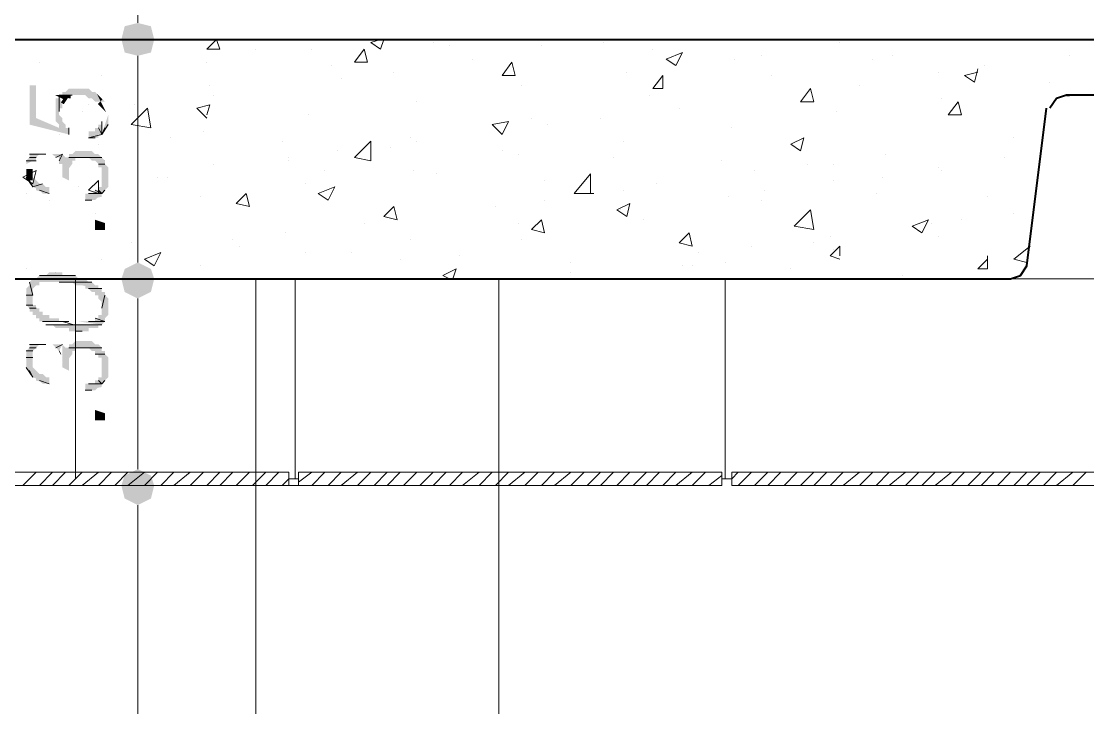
# Model space of a CAD drawing. Header units: millimetres. Extents: x 182 to 575, y -105 to 95.
# Drawn here: x 290.792 to 292.34, y 82.488 to 83.485 of the extents above; entities that cross this region are included whole.
import ezdxf

# ---------------------------------------------------------------- set-up
doc = ezdxf.new("R2010")
doc.units = ezdxf.units.MM
doc.header["$MEASUREMENT"] = 0
doc.layers.add('PDF_Geometry', color=7, linetype='Continuous')
doc.layers.add('PDF_Solid Fills', color=7, linetype='Continuous')

msp = doc.modelspace()

# ---------------------------------------------------------------- hatches: boundary and pattern name
at = {"layer": 'PDF_Solid Fills', "transparency": 33554559}
for points in [[(290.9421085610503, 83.43957881443689), (290.961155412902, 83.43481548110356), (290.9802022382989, 83.43957881443689), (290.9849655716323, 83.45862566628875), (290.9802022382989, 83.47767249168558), (290.961155412902, 83.48243582501891), (290.9421085610503, 83.47767249168558), (290.9373452277168, 83.45862566628875)], [(290.8135375293043, 83.24243538378462), (290.8135375293043, 83.23957725359034), (290.8198850247303, 83.23799092193832), (290.8230609420026, 83.23481717422527), (290.832584354701, 83.23481717422527), (290.832584354701, 83.24434058692367), (290.8278210478228, 83.24434058692367), (290.8230609420026, 83.24910069274378), (290.8182976086692, 83.24910069274378), (290.8135375293043, 83.2538639996221), (290.8087741959708, 83.25862410544218), (290.8087741959708, 83.24910069274378), (290.8063933298422, 83.24910069274378), (290.8040108626375, 83.2538639996221), (290.7992507832726, 83.26338743877551), (290.7992507832726, 83.25862410544218), (290.8040108626375, 83.25148478638567), (290.8040108626375, 83.24910069274378), (290.8087741959708, 83.24434058692367)], [(290.8992515504682, 83.18243349697659), (290.9135350689868, 83.18243349697659), (290.9135350689868, 83.19195690967501), (290.8992515504682, 83.19672024300834)], [(290.9421085610503, 83.09195936999245), (290.961155412902, 83.08243595729402), (290.9802022382989, 83.09195936999245), (290.9849655716323, 83.11100622184432), (290.9802022382989, 83.12529296787605), (290.961155412902, 83.13481638057448), (290.9421085610503, 83.12529296787605), (290.9373452277168, 83.11100622184432)], [(290.7992507832726, 83.09671947581256), (290.7992507832726, 83.0729092906274), (290.8040108626375, 83.0681492112623), (290.8040108626375, 83.063385877929), (290.8087741959708, 83.063385877929), (290.8087741959708, 83.05862577210885), (290.8135375293043, 83.05862577210885), (290.8135375293043, 83.05386246523054), (290.8182976086692, 83.05386246523054), (290.8182976086692, 83.04910235941045), (290.8468678732196, 83.04910235941045), (290.8468678732196, 83.05386246523054), (290.832584354701, 83.05386246523054), (290.832584354701, 83.05862577210885), (290.8230609420026, 83.05862577210885), (290.8230609420026, 83.063385877929), (290.8182976086692, 83.063385877929), (290.8182976086692, 83.0681492112623), (290.8135375293043, 83.0681492112623), (290.8135375293043, 83.0729092906274), (290.8087741959708, 83.0729092906274), (290.8087741959708, 83.09671947581256), (290.8135375293043, 83.10148280914592), (290.8182976086692, 83.10148280914592), (290.8182976086692, 83.10624288851096), (290.8659179525847, 83.10624288851096), (290.8706780584047, 83.10148280914592), (290.8802014711032, 83.10148280914592), (290.8849648044364, 83.10052988314939), (290.8849648044364, 83.09671947581256), (290.8897281377698, 83.09671947581256), (290.8944882171349, 83.09195936999245), (290.8992515504682, 83.09195936999245), (290.8992515504682, 83.08719603665912), (290.9040116562884, 83.08719603665912), (290.9040116562884, 83.08243595729402), (290.9087749631666, 83.07767262396072), (290.9087749631666, 83.05862577210885), (290.9040116562884, 83.05862577210885), (290.9040116562884, 83.05386246523054), (290.8992515504682, 83.05386246523054), (290.8992515504682, 83.04910235941045), (290.875441391738, 83.04910235941045), (290.9087749631666, 83.0443390260771), (290.9135350689868, 83.04910235941045), (290.9135350689868, 83.05386246523054), (290.9182984023201, 83.05862577210885), (290.9182984023201, 83.08243595729402), (290.9135350689868, 83.08719603665912), (290.9135350689868, 83.09195936999245), (290.9087749631666, 83.09195936999245), (290.9087749631666, 83.09671947581256), (290.9040116562884, 83.09671947581256), (290.9040116562884, 83.10148280914592), (290.8992515504682, 83.10148280914592), (290.8944882171349, 83.10624288851096), (290.8897281377698, 83.10624288851096), (290.8849648044364, 83.11100622184432), (290.875441391738, 83.11100622184432), (290.8706780584047, 83.11576955517765), (290.851631206553, 83.11576955517765), (290.851631206553, 83.12052963454272), (290.832584354701, 83.12052963454272), (290.8278210478228, 83.11576955517765), (290.8182976086692, 83.11576955517765), (290.8135375293043, 83.11100622184432), (290.8087741959708, 83.11100622184432), (290.8040108626375, 83.10624288851096), (290.8040108626375, 83.10148280914592)], [(290.8611546192514, 83.03957894671203), (290.8611546192514, 83.0348156133787), (290.8897281377698, 83.0348156133787), (290.8897281377698, 83.03957894671203), (290.9040116562884, 83.03957894671203), (290.9040116562884, 83.0443390260771), (290.8373444605212, 83.0443390260771), (290.8421077938544, 83.03957894671203)], [(290.8992515504682, 82.90624458163265), (290.9135350689868, 82.90624458163265), (290.9135350689868, 82.91576799433108), (290.8992515504682, 82.9205313276644)], [(290.9421085610503, 82.79195704195013), (290.961155412902, 82.7824336292517), (290.9802022382989, 82.79195704195013), (290.9849655716323, 82.81100712131521), (290.9802022382989, 82.82529063983375), (290.961155412902, 82.83481405253215), (290.9421085610503, 82.82529063983375), (290.9373452277168, 82.81100712131521)]]:
    msp.add_hatch(color=256, dxfattribs=at).paths.add_polyline_path(points)
h = msp.add_hatch(color=256, dxfattribs=at)
h.paths.add_polyline_path([(290.8040108626375, 83.3348147139078), (290.8611546192514, 83.32053119538926), (290.8611546192514, 83.33005460808769), (290.8563945398862, 83.33005460808769), (290.8563945398862, 83.3348147139078), (290.851631206553, 83.33957804724113), (290.851631206553, 83.3443381266062), (290.8468678732196, 83.34910145993956), (290.8468678732196, 83.35862487263796), (290.851631206553, 83.35862487263796), (290.851631206553, 83.36338820597129), (290.8468678732196, 83.3776717244898), (290.8468678732196, 83.37291161866972), (290.8421077938544, 83.37291161866972), (290.8421077938544, 83.33957804724113), (290.8468678732196, 83.3348147139078), (290.8468678732196, 83.33005460808769), (290.8135375293043, 83.3443381266062), (290.8135375293043, 83.39195847052156), (290.8040108626375, 83.39195847052156)])
h.paths.add_polyline_path([(290.8944882171349, 83.37291161866972), (290.8992515504682, 83.3681483117914), (290.9135350689868, 83.3681483117914), (290.9087749631666, 83.37291161866972), (290.9040116562884, 83.3776717244898), (290.8992515504682, 83.38243505782313), (290.8944882171349, 83.38243505782313), (290.8897281377698, 83.38719513718823), (290.8611546192514, 83.38719513718823), (290.8563945398862, 83.38243505782313), (290.851631206553, 83.38243505782313), (290.851631206553, 83.3776717244898), (290.8849648044364, 83.3776717244898), (290.8897281377698, 83.37291161866972)])
h = msp.add_hatch(color=256, dxfattribs=at)
h.paths.add_polyline_path([(290.8421077938544, 83.36338820597129), (290.8421077938544, 83.3443381266062), (290.8421077938544, 83.36338820597129)], flags=0)
h.paths.add_polyline_path([(290.8421077938544, 83.3443381266062), (290.8421077938544, 83.36338820597129), (290.8421077938544, 83.3443381266062)], flags=0)
h.paths.add_polyline_path([(290.8421077938544, 83.33957804724113), (290.8421077938544, 83.37291161866972), (290.8421077938544, 83.33957804724113)], flags=0)
h = msp.add_hatch(color=256, dxfattribs=at)
h.paths.add_polyline_path([(290.9087749631666, 83.32053119538926), (290.9135350689868, 83.32529127475436), (290.9135350689868, 83.32767053429157), (290.9182984023201, 83.3348147139078), (290.9182984023201, 83.34910145993956)])
h.paths.add_polyline_path([(290.8897281377698, 83.31576786205594), (290.9040116562884, 83.31576786205594), (290.9040116562884, 83.31933996178697), (290.9087749631666, 83.32053119538926), (290.9087749631666, 83.3348147139078), (290.9040116562884, 83.3348147139078), (290.9040116562884, 83.33005460808769), (290.8992515504682, 83.33005460808769), (290.8992515504682, 83.32529127475436), (290.8897281377698, 83.32529127475436)])
h = msp.add_hatch(color=256, dxfattribs=at)
h.paths.add_polyline_path([(290.851631206553, 83.25862410544218), (290.8611546192514, 83.2538639996221), (290.8611546192514, 83.27132271206176), (290.8659179525847, 83.27767418480727), (290.8659179525847, 83.28243426417234), (290.8706780584047, 83.28243426417234), (290.8706780584047, 83.2871975975057), (290.8897281377698, 83.2871975975057), (290.8944882171349, 83.28243426417234), (290.8992515504682, 83.28243426417234), (290.9040116562884, 83.27767418480727), (290.9040116562884, 83.27291085147394), (290.9087749631666, 83.27291085147394), (290.9087749631666, 83.24434058692367), (290.9040116562884, 83.24434058692367), (290.9040116562884, 83.23957725359034), (290.8992515504682, 83.23957725359034), (290.8944882171349, 83.23481717422527), (290.8849648044364, 83.23481717422527), (290.8849648044364, 83.22529050755858), (290.8992515504682, 83.22529050755858), (290.9028214315208, 83.22886280911172), (290.9087749631666, 83.23005384089194), (290.9087749631666, 83.23481717422527), (290.9182984023201, 83.24434058692367), (290.9182984023201, 83.27291085147394), (290.9135350689868, 83.27767418480727), (290.9135350689868, 83.28243426417234), (290.9087749631666, 83.2871975975057), (290.9040116562884, 83.29195770332578), (290.8992515504682, 83.29195770332578), (290.8944882171349, 83.2967210102041), (290.8706780584047, 83.2967210102041), (290.8659179525847, 83.29195770332578), (290.8611546192514, 83.29195770332578), (290.8611546192514, 83.2871975975057), (290.8563945398862, 83.2871975975057), (290.851631206553, 83.29195770332578), (290.8373444605212, 83.29195770332578), (290.8421077938544, 83.2871975975057), (290.8468678732196, 83.2871975975057), (290.8468678732196, 83.27767418480727), (290.851631206553, 83.27767418480727)])
h.paths.add_polyline_path([(290.8182976086692, 83.29195770332578), (290.8040108626375, 83.29195770332578), (290.8040108626375, 83.2871975975057), (290.7992507832726, 83.28243426417234), (290.7992507832726, 83.27767418480727), (290.8087741959708, 83.28243426417234), (290.8135375293043, 83.28243426417234), (290.8135375293043, 83.2871975975057)])
h = msp.add_hatch(color=256, dxfattribs=at)
h.paths.add_polyline_path([(290.832584354701, 82.9586250049131), (290.832584354701, 82.9681484176115), (290.8278210478228, 82.9681484176115), (290.8230609420026, 82.97291175094483), (290.8182976086692, 82.97291175094483), (290.8135375293043, 82.97767185676494), (290.8087741959708, 82.9824351900983), (290.8087741959708, 83.00624534882843), (290.8135375293043, 83.01100545464854), (290.8182976086692, 83.01576876152686), (290.8040108626375, 83.01576876152686), (290.8040108626375, 83.01100545464854), (290.7992507832726, 83.00624534882843), (290.7992507832726, 82.9824351900983), (290.8040108626375, 82.97529424461356), (290.8040108626375, 82.97291175094483), (290.8087741959708, 82.9681484176115), (290.8135375293043, 82.96624321447246), (290.8135375293043, 82.9633883382464), (290.8198850247303, 82.9618009221854), (290.8230609420026, 82.9586250049131)])
h.paths.add_polyline_path([(290.851631206553, 82.9824351900983), (290.8611546192514, 82.97767185676494), (290.8611546192514, 82.99513162765274), (290.8659179525847, 83.0014820154951), (290.8659179525847, 83.00624534882843), (290.8706780584047, 83.00624534882843), (290.8706780584047, 83.01100545464854), (290.8849648044364, 83.01100545464854), (290.8909183608799, 83.00981522492359), (290.8944882171349, 83.00624534882843), (290.8992515504682, 83.00624534882843), (290.8992515504682, 83.0014820154951), (290.9040116562884, 83.0014820154951), (290.9040116562884, 82.99672193613003), (290.9087749631666, 82.99672193613003), (290.9087749631666, 82.9681484176115), (290.9040116562884, 82.9681484176115), (290.9040116562884, 82.9633883382464), (290.8992515504682, 82.9633883382464), (290.8992515504682, 82.9586250049131), (290.8849648044364, 82.9586250049131), (290.8849648044364, 82.94910159221467), (290.8992515504682, 82.94910159221467), (290.9028214315208, 82.95267145342717), (290.9087749631666, 82.95386167157977), (290.9087749631666, 82.9586250049131), (290.9182984023201, 82.9681484176115), (290.9182984023201, 82.99672193613003), (290.9135350689868, 83.0014820154951), (290.9135350689868, 83.00624534882843), (290.9087749631666, 83.00624534882843), (290.9087749631666, 83.01100545464854), (290.9040116562884, 83.01576876152686), (290.8992515504682, 83.01576876152686), (290.8944882171349, 83.02052886734694), (290.8706780584047, 83.02052886734694), (290.8659179525847, 83.01576876152686), (290.8611546192514, 83.01576876152686), (290.8611546192514, 83.01100545464854), (290.8563945398862, 83.01100545464854), (290.851631206553, 83.01576876152686)])
h.paths.add_polyline_path([(290.8421077938544, 83.01100545464854), (290.8468678732196, 83.00624534882843), (290.851631206553, 83.01576876152686), (290.8373444605212, 83.01576876152686)])

# ---------------------------------------------------------------- linework, layer by layer
at = {"layer": 'PDF_Geometry', "lineweight": 13}
for points in [[(290.961155412902, 83.48243582501891), (290.961155412902, 83.51100608956918), (290.961155412902, 86.01100608956918), (290.961155412902, 86.03481302078612)], [(290.961155412902, 83.13481638057448), (290.961155412902, 83.15862656575965), (290.961155412902, 83.4110053223734), (290.961155412902, 83.43481548110356)], [(291.1325834552302, 83.44433889380198), (291.1325834552302, 83.44433889380198)], [(290.7992507832726, 83.28243426417234), (290.8135375293043, 83.28243426417234), (290.7992507832726, 83.28243426417234)], [(290.8040108626375, 83.29195770332578), (290.8230609420026, 83.29195770332578), (290.8040108626375, 83.29195770332578)], [(290.8230609420026, 83.29195770332578), (290.8040108626375, 83.29195770332578), (290.8230609420026, 83.29195770332578)], [(290.8135375293043, 83.2871975975057), (290.8040108626375, 83.2871975975057), (290.8135375293043, 83.2871975975057)], [(290.8278210478228, 83.29195770332578), (290.8087741959708, 83.29195770332578), (290.8278210478228, 83.29195770332578)], [(290.8421077938544, 83.2871975975057), (290.851631206553, 83.29195770332578), (290.8421077938544, 83.2871975975057)], [(290.8468678732196, 83.28243426417234), (290.851631206553, 83.29195770332578), (290.8468678732196, 83.28243426417234)], [(290.8802014711032, 83.2871975975057), (290.8611546192514, 83.2871975975057), (290.8802014711032, 83.2871975975057)], [(290.9135350689868, 83.27767418480727), (290.9040116562884, 83.27767418480727), (290.9135350689868, 83.27767418480727)], [(290.9040116562884, 83.27767418480727), (290.9135350689868, 83.27767418480727), (290.9040116562884, 83.27767418480727)], [(290.9087749631666, 83.23481717422527), (290.8897281377698, 83.23481717422527), (290.9087749631666, 83.23481717422527)], [(290.8897281377698, 83.23481717422527), (290.9087749631666, 83.23481717422527), (290.8897281377698, 83.23481717422527)], [(290.9135350689868, 83.18243349697659), (290.8992515504682, 83.18243349697659), (290.9135350689868, 83.18243349697659)], [(280.704013322955, 83.11100622184432), (293.1516328996746, 83.11100622184432)], [(290.8182976086692, 83.11576955517765), (290.8706780584047, 83.11576955517765), (290.8182976086692, 83.11576955517765)], [(290.8706780584047, 83.11576955517765), (290.8182976086692, 83.11576955517765), (290.8706780584047, 83.11576955517765)], [(290.8230609420026, 83.11576955517765), (290.8611546192514, 83.11576955517765), (290.8230609420026, 83.11576955517765)], [(290.8611546192514, 83.11576955517765), (290.8230609420026, 83.11576955517765), (290.8611546192514, 83.11576955517765)], [(290.8421077938544, 83.12052963454272), (290.8421077938544, 83.12052963454272), (290.8421077938544, 83.12052963454272)], [(290.8706780584047, 83.11100622184432), (290.8706780584047, 82.82053053401361), (290.8706780584047, 83.01100545464854)], [(291.1325834552302, 83.11100622184432), (291.1325834552302, 80.25862669803479)], [(291.1897272118439, 82.82053053401361), (291.1897272118439, 83.11100622184432)], [(291.8135355716322, 82.82053053401361), (291.8135355716322, 83.11100622184432)], [(290.8540128732195, 83.10624288851096), (290.8706796721614, 83.10624288851096), (290.8468678732196, 83.10624288851096)], [(290.8944882171349, 83.10624288851096), (290.8611546192514, 83.10624288851096), (290.8944882171349, 83.10624288851096)], [(290.8897281377698, 83.09671947581256), (290.9087749631666, 83.09671947581256), (290.8897281377698, 83.09671947581256)], [(290.7992507832726, 83.08719603665912), (290.8087741959708, 83.08719603665912), (290.7992507832726, 83.08719603665912)], [(290.961155412902, 82.83481405253215), (290.961155412902, 82.85862423771732), (290.961155412902, 83.05862577210885), (290.961155412902, 83.08243595729402)], [(290.7992507832726, 83.0729092906274), (290.8087741959708, 83.0729092906274), (290.7992507832726, 83.0729092906274)], [(290.8040108626375, 83.0681492112623), (290.8135375293043, 83.0681492112623), (290.8040108626375, 83.0681492112623)], [(290.8611546192514, 83.04910235941045), (290.8230609420026, 83.04910235941045), (290.8611546192514, 83.04910235941045)], [(290.8230609420026, 83.04910235941045), (290.851631206553, 83.04910235941045), (290.8230609420026, 83.04910235941045)], [(290.851631206553, 83.04910235941045), (290.8230609420026, 83.04910235941045), (290.851631206553, 83.04910235941045)], [(290.8516312197804, 83.04910235941045), (290.8682980054947, 83.0443390260771), (290.8682980054947, 83.0443390260771)], [(290.9087749631666, 83.0443390260771), (290.8278210478228, 83.0443390260771), (290.9087749631666, 83.0443390260771)], [(290.8373444605212, 83.0443390260771), (290.9040116562884, 83.0443390260771), (290.8373444605212, 83.0443390260771)], [(290.8706780584047, 83.0348156133787), (290.8802014711032, 83.0348156133787), (290.8706780584047, 83.0348156133787)], [(290.8040108626375, 83.01576876152686), (290.8230609420026, 83.01576876152686), (290.8040108626375, 83.01576876152686)], [(290.8230609420026, 83.01576876152686), (290.8040108626375, 83.01576876152686), (290.8230609420026, 83.01576876152686)], [(290.8278210478228, 83.01576876152686), (290.8087741959708, 83.01576876152686), (290.8278210478228, 83.01576876152686)], [(290.8421077938544, 83.01100545464854), (290.851631206553, 83.01576876152686), (290.8421077938544, 83.01100545464854)], [(290.7992507832726, 83.00624534882843), (290.8087741959708, 83.00624534882843), (290.7992507832726, 83.00624534882843)], [(290.8087741959708, 83.00624534882843), (290.7992507832726, 83.00624534882843), (290.8087741959708, 83.00624534882843)], [(290.8135375293043, 83.01100545464854), (290.8040108626375, 83.01100545464854), (290.8135375293043, 83.01100545464854)], [(290.8468678732196, 83.00624534882843), (290.8468678732196, 83.00624534882843), (290.8492495398862, 83.0014820154951)], [(290.7992507832726, 82.99672193613003), (290.8087741959708, 82.99672193613003), (290.7992507832726, 82.99672193613003)], [(290.8087741959708, 82.99672193613003), (290.7992507832726, 82.99672193613003), (290.8087741959708, 82.99672193613003)], [(290.9087749631666, 82.9586250049131), (290.8897281377698, 82.9586250049131), (290.9087749631666, 82.9586250049131)], [(290.8897281377698, 82.9586250049131), (290.9087749631666, 82.9586250049131), (290.8897281377698, 82.9586250049131)], [(291.1325834552302, 81.94434019009827), (291.1325834552302, 82.94433825888137)], [(290.9135350689868, 82.90624458163265), (290.8992515504682, 82.90624458163265), (290.9135350689868, 82.90624458163265)], [(290.7944874499391, 82.81100712131521), (290.8135375293043, 82.83005397316705)], [(290.8182976086692, 82.81100712131521), (290.8373444605212, 82.83005397316705)], [(290.8373444605212, 82.81100712131521), (290.8563945398862, 82.83005397316705)], [(290.8611546192514, 82.81100712131521), (290.8802014711032, 82.83005397316705)], [(290.8802014711032, 82.81100712131521), (290.9040116562884, 82.83005397316705)], [(290.9040116562884, 82.81100712131521), (290.9230584816851, 82.83005397316705)], [(290.9278218150185, 82.81100712131521), (290.9468686668704, 82.83005397316705)], [(290.9468686668704, 82.81100712131521), (290.9706788256005, 82.83005397316705)], [(290.9706788256005, 82.81100712131521), (290.9897256774524, 82.83005397316705)], [(290.9944890107857, 82.81100712131521), (291.0135358361825, 82.83005397316705)], [(291.0135358361825, 82.81100712131521), (291.0373460213677, 82.83005397316705)], [(291.0373460213677, 82.81100712131521), (291.0563928467645, 82.83005397316705)], [(291.0611561800979, 82.81100712131521), (291.0802030319496, 82.83005397316705)], [(291.0802030319496, 82.81100712131521), (291.0992498573465, 82.83005397316705)], [(291.1040131906799, 82.81100712131521), (291.1230600425317, 82.83005397316705)], [(291.1278233758651, 82.81100712131521), (291.1468702012619, 82.83005397316705)], [(291.1468702012619, 82.81100712131521), (291.1659170531137, 82.83005397316705)], [(291.1802037991455, 82.81100712131521), (291.1802037991455, 82.83005397316705)], [(291.194487317664, 82.81100712131521), (291.194487317664, 82.83005397316705)], [(291.194487317664, 82.8157672271353), (291.2135373970291, 82.83005397316705)], [(291.2135373970291, 82.81100712131521), (291.2325842488809, 82.83005397316705)], [(291.2373443282461, 82.81100712131521), (291.2563944076111, 82.83005397316705)], [(291.2563944076111, 82.81100712131521), (291.280201338828, 82.83005397316705)], [(291.280201338828, 82.81100712131521), (291.2992514181931, 82.83005397316705)], [(291.3040115240133, 82.81100712131521), (291.32305834941, 82.83005397316705)], [(291.32305834941, 82.81100712131521), (291.3421084287752, 82.83005397316705)], [(291.3468685345952, 82.81100712131521), (291.3659186139603, 82.83005397316705)], [(291.3706786933254, 82.81100712131521), (291.3897255451773, 82.83005397316705)], [(291.3897255451773, 82.81100712131521), (291.4087756245424, 82.83005397316705)], [(291.4135357039073, 82.81100712131521), (291.4325825557593, 82.83005397316705)], [(291.4325825557593, 82.81100712131521), (291.4563927144894, 82.83005397316705)], [(291.4563927144894, 82.81100712131521), (291.4754395663413, 82.83005397316705)], [(291.4802028996745, 82.81100712131521), (291.4992497515265, 82.83005397316705)], [(291.4992497515265, 82.81100712131521), (291.5230599102566, 82.83005397316705)], [(291.5230599102566, 82.81100712131521), (291.5421067621085, 82.83005397316705)], [(291.5468700689868, 82.81100712131521), (291.5659169208386, 82.83005397316705)], [(291.5659169208386, 82.81100712131521), (291.5897271060238, 82.83005397316705)], [(291.5897271060238, 82.81100712131521), (291.6087739314206, 82.83005397316705)], [(291.613537264754, 82.81100712131521), (291.6325841166058, 82.83005397316705)], [(291.6325841166058, 82.81100712131521), (291.6516309420026, 82.83005397316705)], [(291.656394275336, 82.81100712131521), (291.6754411271878, 82.83005397316705)], [(291.6802012065529, 82.81100712131521), (291.699251285918, 82.83005397316705)], [(291.699251285918, 82.81100712131521), (291.7182981377698, 82.83005397316705)], [(291.7230614711032, 82.81100712131521), (291.7421082965, 82.83005397316705)], [(291.7421082965, 82.81100712131521), (291.7659184816852, 82.83005397316705)], [(291.7659184816852, 82.81100712131521), (291.784965307082, 82.83005397316705)], [(291.8087754922672, 82.81100712131521), (291.8087754922672, 82.83005397316705)], [(291.8325824234842, 82.83005397316705), (291.8230590107856, 82.82053053401361), (291.8087754922672, 82.82053053401361)], [(291.8230590107856, 82.81100712131521), (291.8230590107856, 82.83005397316705)], [(291.8325824234842, 82.81100712131521), (291.8516325028492, 82.83005397316705)], [(291.8563926086694, 82.81100712131521), (291.875439434066, 82.83005397316705)], [(291.875439434066, 82.81100712131521), (291.8944895134313, 82.83005397316705)], [(291.8992496192513, 82.81100712131521), (291.9182964446481, 82.83005397316705)], [(291.9230597779815, 82.81100712131521), (291.9421066298332, 82.83005397316705)], [(291.9421066298332, 82.81100712131521), (291.9611567091985, 82.83005397316705)], [(291.9659167885635, 82.81100712131521), (291.9849636404153, 82.83005397316705)], [(291.9849636404153, 82.81100712131521), (292.0087737991455, 82.83005397316705)], [(292.0087737991455, 82.81100712131521), (292.0278206509973, 82.83005397316705)], [(292.0325839843306, 82.81100712131521), (292.0516308097275, 82.83005397316705)], [(292.0516308097275, 82.81100712131521), (292.0754409949127, 82.83005397316705)], [(292.0754409949127, 82.81100712131521), (292.0944878467645, 82.83005397316705)], [(292.0992511536427, 82.81100712131521), (292.1182980054947, 82.83005397316705)], [(292.1182980054947, 82.81100712131521), (292.1421081642249, 82.83005397316705)], [(292.1421081642249, 82.81100712131521), (292.1611550160767, 82.83005397316705)], [(292.16591834941, 82.81100712131521), (292.1849652012619, 82.83005397316705)], [(292.1849652012619, 82.81100712131521), (292.2040120266588, 82.83005397316705)], [(292.208775359992, 82.81100712131521), (292.2278222118439, 82.83005397316705)], [(292.2325822912089, 82.81100712131521), (292.251632370574, 82.83005397316705)], [(292.251632370574, 82.81100712131521), (292.2706792224259, 82.83005397316705)], [(292.2754393017909, 82.81100712131521), (292.2944893811562, 82.83005397316705)], [(292.2944893811562, 82.81100712131521), (292.3182995663412, 82.83005397316705)], [(292.3182995663412, 82.81100712131521), (292.337346391738, 82.83005397316705)], [(291.1706803864471, 82.81100712131521), (291.1802037991455, 82.82053053401361), (291.194487317664, 82.82053053401361)], [(291.7897254129022, 82.81100712131521), (291.8087754922672, 82.82529063983375)], [(290.961155412902, 80.23481651284959), (290.961155412902, 80.25862669803479), (290.961155412902, 82.75862669803479), (290.961155412902, 82.7824336292517)]]:
    msp.add_lwpolyline(points, dxfattribs=at)
at = {"layer": 'PDF_Geometry', "lineweight": 40}
for points in [[(280.7754405980874, 83.13005307369616), (280.7659171853888, 83.11576955517765), (280.7516304393571, 83.11100622184432), (280.6802031642249, 83.11100622184432), (280.3040134552301, 83.11100622184432), (280.3040134552301, 83.45862566628875), (280.6802031642249, 83.45862566628875), (293.4040116562884, 83.45862566628875), (293.4040116562884, 83.11100622184432), (292.9516313388281, 83.11100622184432), (292.9373445927963, 83.11576955517765), (292.9278211800979, 83.13005307369616), (292.8944875822142, 83.35862487263796), (292.8849641430609, 83.37291161866972), (292.8706773970291, 83.3776717244898), (292.3087728996746, 83.3776717244898), (292.2944893811562, 83.37291161866972), (292.2849659684576, 83.35862487263796)], [(292.3087728996746, 83.3776717244898), (292.3135362330079, 83.3776717244898)], [(281.4563927144894, 83.13005307369616), (281.4659161536428, 83.11576955517765), (281.4802028996745, 83.11100622184432), (292.2278222118439, 83.11100622184432), (292.2421089578756, 83.11576955517765), (292.251632370574, 83.13005307369616), (292.2802026351244, 83.35862487263796)]]:
    msp.add_lwpolyline(points, dxfattribs=at)
at = {"layer": 'PDF_Geometry', "lineweight": 13}
for points in [[(290.8706780584047, 83.45862566628875), (291.3421084287752, 83.45862566628875)], [(290.8468678732196, 83.35386479327289), (290.8468678732196, 83.3776717244898), (290.8468678732196, 83.35386479327289)], [(290.8659179525847, 83.3776717244898), (290.8468678732196, 83.3776717244898), (290.8659179525847, 83.3776717244898)], [(290.9087749631666, 83.33957804724113), (290.9087749631666, 83.32053119538926), (290.9087749631666, 83.33957804724113)], [(290.8611546192514, 83.33005460808769), (290.8611546192514, 83.32053119538926), (290.8611546192514, 83.33005460808769)], [(290.9040116562884, 83.33005460808769), (290.9087749631666, 83.32053119538926), (290.9040116562884, 83.33005460808769)], [(290.9182984023201, 83.3348147139078), (290.9087749631666, 83.32053119538926), (290.9182984023201, 83.3348147139078)], [(290.9135350689868, 83.33005460808769), (290.9087749631666, 83.32053119538926), (290.9135350689868, 83.33005460808769)], [(290.9087749631666, 83.32053119538926), (290.8897281377698, 83.31576786205594), (290.9087749631666, 83.32053119538926)], [(290.8992515504682, 83.31576786205594), (290.8897281377698, 83.31576786205594), (290.8992515504682, 83.31576786205594)], [(290.9087749631666, 83.2871975975057), (290.8611546192514, 83.2871975975057), (290.9087749631666, 83.2871975975057)], [(290.9087749631666, 83.2871975975057), (290.8849648044364, 83.2871975975057), (290.9087749631666, 83.2871975975057)], [(290.7992507832726, 83.25862410544218), (290.8087741959708, 83.24434058692367), (290.7992507832726, 83.25862410544218)], [(290.8040108626375, 83.2538639996221), (290.8087741959708, 83.24434058692367), (290.8040108626375, 83.2538639996221)], [(290.8230609420026, 83.24910069274378), (290.8087741959708, 83.24434058692367), (290.8230609420026, 83.24910069274378)], [(290.8182976086692, 83.23957725359034), (290.832584354701, 83.23481717422527), (290.8182976086692, 83.23957725359034)], [(290.8992515504682, 83.23957725359034), (290.9087749631666, 83.23481717422527), (290.8992515504682, 83.23957725359034)], [(290.9040116562884, 83.23957725359034), (290.9087749631666, 83.23481717422527), (290.9040116562884, 83.23957725359034)], [(290.9135350689868, 83.23957725359034), (290.9087749631666, 83.23481717422527), (290.9135350689868, 83.23957725359034)], [(290.8944882171349, 83.22529050755858), (290.8849648044364, 83.22529050755858), (290.8944882171349, 83.22529050755858)], [(290.8706780584047, 83.11100622184432), (291.3944888785106, 83.11100622184432)], [(290.8040108626375, 83.10624288851096), (290.8087741959708, 83.08719603665912), (290.8040108626375, 83.10624288851096)], [(290.9135350689868, 83.08719603665912), (290.9087749631666, 83.0681492112623), (290.9135350689868, 83.08719603665912)], [(290.8897281377698, 83.04910235941045), (290.9135350689868, 83.04910235941045), (290.8897281377698, 83.04910235941045)], [(290.8992515504682, 83.05386246523054), (290.9135350689868, 83.04910235941045), (290.8992515504682, 83.05386246523054)], [(290.9135350689868, 83.04910235941045), (290.8992515504682, 83.04910235941045), (290.9135350689868, 83.04910235941045)], [(290.9087749631666, 83.01100545464854), (290.8611546192514, 83.01100545464854), (290.9087749631666, 83.01100545464854)], [(290.9135350689868, 83.0014820154951), (290.8992515504682, 83.0014820154951), (290.9135350689868, 83.0014820154951)], [(290.7992507832726, 82.9824351900983), (290.8087741959708, 82.9681484176115), (290.7992507832726, 82.9824351900983)], [(290.8040108626375, 82.97767185676494), (290.8087741959708, 82.9681484176115), (290.8040108626375, 82.97767185676494)], [(290.8182976086692, 82.9633883382464), (290.832584354701, 82.9586250049131), (290.8182976086692, 82.9633883382464)], [(290.9040116562884, 82.9633883382464), (290.9087749631666, 82.9586250049131), (290.9040116562884, 82.9633883382464)], [(290.9135350689868, 82.9633883382464), (290.9087749631666, 82.9586250049131), (290.9135350689868, 82.9633883382464)], [(290.8944882171349, 82.94910159221467), (290.8849648044364, 82.94910159221467), (290.8944882171349, 82.94910159221467)], [(290.5706789578757, 82.83005397316705), (291.1802037991455, 82.83005397316705), (291.1802037991455, 82.81100712131521), (290.5706789578757, 82.81100712131521)], [(291.8087754922672, 82.83005397316705), (291.194487317664, 82.83005397316705), (291.194487317664, 82.81100712131521), (291.8087754922672, 82.81100712131521)], [(291.8230590107856, 82.83005397316705), (292.4325838520555, 82.83005397316705), (292.4325838520555, 82.81100712131521), (291.8230590107856, 82.81100712131521)], [(290.8706780584047, 82.81100712131521), (291.484966233008, 82.81100712131521)]]:
    msp.add_lwpolyline(points, close=True, dxfattribs=at)
at = {"layer": 'PDF_Geometry', "lineweight": 0}
for points in [[(290.9944890107857, 83.45862566628875), (290.9944890107857, 83.45862566628875)], [(291.3182982700449, 83.45862566628875), (291.3135349367117, 83.44433889380198), (291.2992514181931, 83.45386233295542), (291.3135349367117, 83.45862566628875)], [(291.3897255451773, 83.45386233295542), (291.3897255451773, 83.45386233295542)], [(291.4135357039073, 83.44910222713528), (291.4135357039073, 83.44910222713528)], [(291.5468700689868, 83.44910222713528), (291.5468700689868, 83.44910222713528)], [(291.6373441959709, 83.45386233295542), (291.6373441959709, 83.45386233295542)], [(291.9802035345951, 83.45386233295542), (291.9802035345951, 83.45386233295542)], [(291.2135373970291, 83.44433889380198), (291.2135373970291, 83.44433889380198)], [(291.7087747250714, 83.44433889380198), (291.7087747250714, 83.44433889380198)], [(291.8659160213678, 83.43481548110356), (291.8659160213678, 83.43481548110356)], [(292.0563941430609, 83.43481548110356), (292.0563941430609, 83.43481548110356)], [(292.3135362330079, 83.43481548110356), (292.3135362330079, 83.43481548110356)], [(290.8182976086692, 83.42529206840516), (290.8182976086692, 83.42529206840516)], [(291.0611561800979, 83.42529206840516), (291.0611561800979, 83.42529206840516)], [(291.2421076615793, 83.42052873507183), (291.2421076615793, 83.42052873507183)], [(291.446869301791, 83.43005214777025), (291.446869301791, 83.43005214777025)], [(291.827822344119, 83.43005214777025), (291.827822344119, 83.43005214777025)], [(292.0278206509973, 83.43005214777025), (292.0278206509973, 83.43005214777025)], [(292.189725280627, 83.42052873507183), (292.189725280627, 83.42052873507183)], [(290.9087749631666, 83.40624521655332), (290.9087749631666, 83.40624521655332)], [(291.2563944076111, 83.40148188321996), (291.2563944076111, 83.40148188321996)], [(291.3325850160767, 83.4110053223734), (291.3325850160767, 83.4110053223734)], [(291.6706777938545, 83.4110053223734), (291.6706777938545, 83.4110053223734)], [(291.8802027673995, 83.40624521655332), (291.8802027673995, 83.40624521655332)], [(292.1230613388281, 83.4110053223734), (292.1230613388281, 83.4110053223734)], [(292.1802018679285, 83.41576862925172), (292.1754417621084, 83.39672180385489), (292.1611550160767, 83.40624521655332), (292.1802018679285, 83.4110053223734)], [(291.065916285918, 83.39195847052156), (291.065916285918, 83.39195847052156)], [(291.5182965769233, 83.39195847052156), (291.5182965769233, 83.39195847052156)], [(292.0087737991455, 83.39195847052156), (292.0087737991455, 83.39195847052156)], [(292.2849659684576, 83.39672180385489), (292.2849659684576, 83.39672180385489)], [(291.0706795927963, 83.3776717244898), (291.0706795927963, 83.3776717244898)], [(291.704011391738, 83.3776717244898), (291.704011391738, 83.3776717244898)], [(291.9373465240133, 83.38243505782313), (291.9373465240133, 83.38243505782313)], [(292.1278214181931, 83.37291161866972), (292.1278214181931, 83.37291161866972)], [(290.8897281377698, 83.36338820597129), (290.8897281377698, 83.36338820597129)], [(290.9563920795688, 83.36338820597129), (290.9563920795688, 83.36338820597129)], [(291.0611561800979, 83.3443381266062), (291.0468694340661, 83.35862487263796), (291.065916285918, 83.36338820597129), (291.0611561800979, 83.34910145993956)], [(291.3659186139603, 83.3681483117914), (291.3659186139603, 83.3681483117914)], [(291.74686840232, 83.35862487263796), (291.74686840232, 83.35862487263796)], [(290.8802014711032, 83.35386479327289), (290.8802014711032, 83.35386479327289)], [(291.2087740636957, 83.34910145993956), (291.2087740636957, 83.34910145993956)], [(291.532583322955, 83.3443381266062), (291.532583322955, 83.3443381266062)], [(291.6325841166058, 83.3443381266062), (291.6325841166058, 83.3443381266062)], [(291.9754402277169, 83.35386479327289), (291.9754402277169, 83.35386479327289)], [(291.0563928467645, 83.32529127475436), (291.0563928467645, 83.32529127475436)], [(291.5563935081401, 83.3348147139078), (291.5563935081401, 83.3348147139078)], [(291.8230590107856, 83.33005460808769), (291.8230590107856, 83.33005460808769)], [(290.8468678732196, 83.32053119538926), (290.8468678732196, 83.32053119538926)], [(291.0087757568175, 83.31576786205594), (291.0087757568175, 83.31576786205594)], [(291.1706803864471, 83.31100452872263), (291.1706803864471, 83.31100452872263)], [(291.3563919472937, 83.31576786205594), (291.3563919472937, 83.31576786205594)], [(291.3659186139603, 83.31100452872263), (291.3659186139603, 83.31100452872263)], [(291.6659176880344, 83.31100452872263), (291.6659176880344, 83.31100452872263)], [(292.2325822912089, 83.31576786205594), (292.2325822912089, 83.31576786205594)], [(290.9040116562884, 83.30624444935754), (290.9040116562884, 83.30624444935754)], [(291.2516310742778, 83.2967210102041), (291.2516310742778, 83.2967210102041)], [(291.3278216827434, 83.3014811160242), (291.3278216827434, 83.3014811160242)], [(291.489726312373, 83.2967210102041), (291.489726312373, 83.2967210102041)], [(290.9135350689868, 83.28243426417234), (290.9135350689868, 83.28243426417234)], [(291.0706795927963, 83.27767418480727), (291.0706795927963, 83.27767418480727)], [(291.1802037991455, 83.2871975975057), (291.1802037991455, 83.2871975975057)], [(291.1802037991455, 83.28243426417234), (291.1802037991455, 83.28243426417234)], [(291.5135364975582, 83.29195770332578), (291.5135364975582, 83.29195770332578)], [(291.6516309420026, 83.2871975975057), (291.6516309420026, 83.2871975975057)], [(291.8087754922672, 83.28243426417234), (291.8087754922672, 83.28243426417234)], [(291.9325831906799, 83.27767418480727), (291.9325831906799, 83.27767418480727)], [(291.9706801218967, 83.27767418480727), (291.9706801218967, 83.27767418480727)], [(292.0468707303623, 83.29195770332578), (292.0468707303623, 83.29195770332578)], [(292.2182987726904, 83.2871975975057), (292.2182987726904, 83.2871975975057)], [(291.2325842488809, 83.26814751814061), (291.2325842488809, 83.26814751814061)], [(291.3611552806269, 83.26814751814061), (291.3611552806269, 83.26814751814061)], [(291.3944888785106, 83.26338743877551), (291.3944888785106, 83.26338743877551)], [(291.6230606774524, 83.23481717422527), (291.5944871853889, 83.23481717422527), (291.6182973705741, 83.26338743877551), (291.6182973705741, 83.23481717422527)], [(291.8563926086694, 83.26814751814061), (291.8563926086694, 83.26814751814061)], [(292.1230613388281, 83.27291085147394), (292.1230613388281, 83.27291085147394)], [(292.1278214181931, 83.26814751814061), (292.1278214181931, 83.26814751814061)], [(290.9897256774524, 83.25862410544218), (290.9897256774524, 83.25862410544218)], [(291.0040124234841, 83.25862410544218), (291.0040124234841, 83.25862410544218)], [(291.2040107303624, 83.24910069274378), (291.2040107303624, 83.24910069274378)], [(291.5516301748069, 83.2538639996221), (291.5516301748069, 83.2538639996221)], [(291.7135348044366, 83.24910069274378), (291.7135348044366, 83.24910069274378)], [(291.9706801218967, 83.2538639996221), (291.9706801218967, 83.2538639996221)], [(292.0421073970291, 83.25862410544218), (292.0421073970291, 83.25862410544218)], [(290.7992507832726, 83.23481717422527), (290.7992507832726, 83.23481717422527)], [(290.875441391738, 83.24434058692367), (290.875441391738, 83.24434058692367)], [(291.6659176880344, 83.23957725359034), (291.6659176880344, 83.23957725359034)], [(291.8706793547011, 83.23957725359034), (291.8706793547011, 83.23957725359034)], [(292.0325839843306, 83.23481717422527), (292.0325839843306, 83.23481717422527)], [(290.832584354701, 83.22529050755858), (290.832584354701, 83.22529050755858)], [(291.0516327673995, 83.23005384089194), (291.0516327673995, 83.23005384089194)], [(291.4802028996745, 83.21576709486018), (291.4802028996745, 83.21576709486018)], [(291.5516301748069, 83.22529050755858), (291.5516301748069, 83.22529050755858)], [(291.8182989049657, 83.23005384089194), (291.8182989049657, 83.23005384089194)], [(291.8659160213678, 83.22529050755858), (291.8659160213678, 83.22529050755858)], [(292.1944886139603, 83.23005384089194), (292.1944886139603, 83.23005384089194)], [(290.8992515504682, 83.20624365570674), (290.8992515504682, 83.20624365570674)], [(291.6611543811562, 83.21100698904007), (291.6611543811562, 83.21100698904007)], [(292.2325822912089, 83.20624365570674), (292.2325822912089, 83.20624365570674)], [(291.2897280054948, 83.19195690967501), (291.2897280054948, 83.19195690967501)], [(291.5135364975582, 83.19195690967501), (291.5135364975582, 83.19195690967501)], [(291.6944879525846, 83.19672024300834), (291.6944879525846, 83.19672024300834)], [(292.1135346721613, 83.19195690967501), (292.1135346721613, 83.19195690967501)], [(292.1563916827433, 83.19672024300834), (292.1563916827433, 83.19672024300834)], [(291.1754404658121, 83.17767339115647), (291.1754404658121, 83.17767339115647)], [(291.9659167885635, 83.17291008427816), (291.9659167885635, 83.17291008427816)], [(292.1230613388281, 83.17291008427816), (292.1230613388281, 83.17291008427816)], [(290.9516319737486, 83.16338664512472), (290.9516319737486, 83.16338664512472)], [(291.0992498573465, 83.16814997845808), (291.0992498573465, 83.16814997845808)], [(291.1087732965, 83.15862656575965), (291.1087732965, 83.15862656575965)], [(291.3563919472937, 83.16814997845808), (291.3563919472937, 83.16814997845808)], [(291.5182965769233, 83.16814997845808), (291.5182965769233, 83.16814997845808)], [(291.8516325028492, 83.15862656575965), (291.8516325028492, 83.15862656575965)], [(291.9421066298332, 83.16338664512472), (291.9421066298332, 83.16338664512472)], [(291.9802035345951, 83.13957648639456), (291.9659167885635, 83.14433981972789), (291.9802035345951, 83.15862656575965), (291.9802035345951, 83.14433981972789)], [(291.9706801218967, 83.15386323242632), (291.9706801218967, 83.15386323242632)], [(292.251632370574, 83.13481638057448), (292.2325822912089, 83.13957648639456), (292.2563924763942, 83.15862656575965)], [(290.9087749631666, 83.13957648639456), (290.9087749631666, 83.13957648639456)], [(291.2040107303624, 83.14909989909299), (291.2040107303624, 83.14909989909299)], [(291.2706779261296, 83.14909989909299), (291.2706779261296, 83.14909989909299)], [(291.3421084287752, 83.13957648639456), (291.3421084287752, 83.13957648639456)], [(291.4278224499391, 83.14433981972789), (291.4278224499391, 83.14433981972789)], [(291.7754418943836, 83.14909989909299), (291.7754418943836, 83.14909989909299)], [(292.1944886139603, 83.14433981972789), (292.1944886139603, 83.12529296787605), (292.1802018679285, 83.12529296787605), (292.1944886139603, 83.13957648639456)], [(290.7992507832726, 83.12529296787605), (290.7992507832726, 83.12529296787605)], [(291.0516327673995, 83.13005307369616), (291.0516327673995, 83.13005307369616)], [(291.4135357039073, 83.11100622184432), (291.404012291209, 83.11576955517765), (291.4230591430609, 83.12529296787605), (291.4182990372408, 83.11100622184432)], [(291.5897271060238, 83.13481638057448), (291.5897271060238, 83.13481638057448)], [(291.7516317356534, 83.13005307369616), (291.7516317356534, 83.13005307369616)], [(291.7659184816852, 83.13005307369616), (291.7659184816852, 83.13005307369616)], [(291.8135355716322, 83.13481638057448), (291.8135355716322, 83.13481638057448)], [(291.9087730319497, 83.12529296787605), (291.9087730319497, 83.12529296787605)], [(291.5897271060238, 83.12052963454272), (291.5897271060238, 83.12052963454272)], [(291.6611543811562, 83.11100622184432), (291.6611543811562, 83.11100622184432)], [(292.0706776615793, 83.11576955517765), (292.0706776615793, 83.11576955517765)]]:
    msp.add_lwpolyline(points, dxfattribs=at)
for points in [[(291.0754396986164, 83.45862566628875), (291.0802030319496, 83.44433889380198), (291.0611561800979, 83.44433889380198)], [(291.2897280054948, 83.44433889380198), (291.2944880848597, 83.42529206840516), (291.275441259463, 83.42529206840516)], [(291.7516317356534, 83.43957881443689), (291.7421082965, 83.42052873507183), (291.7278215504683, 83.43005214777025)], [(291.5040130584047, 83.42529206840516), (291.5087731642249, 83.40624521655332), (291.489726312373, 83.40624521655332)], [(291.7230614711032, 83.40624521655332), (291.7230614711032, 83.38719513718823), (291.7087747250714, 83.38719513718823)], [(291.9373465240133, 83.38719513718823), (291.9421066298332, 83.3681483117914), (291.9230597779815, 83.3681483117914)], [(290.9802022382989, 83.33005460808769), (290.9516319737486, 83.3348147139078), (290.9754421589338, 83.35862487263796)], [(292.1516316033783, 83.3681483117914), (292.1563916827433, 83.34910145993956), (292.1373448573466, 83.34910145993956)], [(291.4992497515265, 83.33957804724113), (291.489726312373, 83.32053119538926), (291.4754395663413, 83.3348147139078)], [(291.2992514181931, 83.28243426417234), (291.275441259463, 83.2871975975057), (291.2992514181931, 83.31100452872263)], [(291.9278231113148, 83.31576786205594), (291.9230597779815, 83.2967210102041), (291.9087730319497, 83.30624444935754)], [(290.8135375293043, 83.26814751814061), (290.8087741959708, 83.24910069274378), (290.7944874499391, 83.25862410544218)], [(290.9040116562884, 83.2538639996221), (290.9040116562884, 83.23481717422527), (290.8897281377698, 83.23957725359034)], [(291.1182967091985, 83.23481717422527), (291.1230600425317, 83.21576709486018), (291.1040131906799, 83.22053042819354)], [(291.2468709949127, 83.24434058692367), (291.2373443282461, 83.22529050755858), (291.2230608097275, 83.23481717422527)], [(291.3325850160767, 83.21576709486018), (291.3373450954417, 83.19672024300834), (291.3182982700449, 83.20148357634164)], [(291.6754411271878, 83.22053042819354), (291.6706777938545, 83.20148357634164), (291.656394275336, 83.21100698904007)], [(291.9421066298332, 83.18243349697659), (291.913536365283, 83.18719683030992), (291.9373465240133, 83.21100698904007)], [(291.5468700689868, 83.19672024300834), (291.5516301748069, 83.17767339115647), (291.532583322955, 83.18243349697659)], [(292.1087745927963, 83.19672024300834), (292.0992511536427, 83.17767339115647), (292.0849644076111, 83.18719683030992)], [(291.7611551483518, 83.17767339115647), (291.7659184816852, 83.15862656575965), (291.74686840232, 83.16338664512472)], [(290.9944890107857, 83.14909989909299), (290.9849655716323, 83.13005307369616), (290.9706788256005, 83.13957648639456)]]:
    msp.add_lwpolyline(points, close=True, dxfattribs=at)
at = {"layer": 'PDF_Geometry', "lineweight": 13, "const_width": 0.00476010582010152}
msp.add_lwpolyline([(290.8635362859179, 83.37529167157976), (290.851631206553, 83.37529167157976), (290.8563945398862, 83.37291161866972), (290.851631206553, 83.36576825888136)], dxfattribs=at)
at = {"layer": 'PDF_Geometry', "lineweight": 13}
for points in [[(290.9063933097275, 83.3681483117914, 0.009523439153433682, 0.009523439153433682, 0), (290.9087733626375, 83.36576825888136, 0, 0, 0), (290.9111550293043, 83.36100653930461, 0, 0, 0), (290.9135366827434, 83.35624483295541, 0, 0, 0), (290.9135366827434, 83.35148312660621, 0, 0, 0), (290.9135366827434, 83.33481632766441, 0, 0, 0)], [(290.8302027012619, 83.3014811160242, 0, 0, 0), (290.8278226483519, 83.3014811160242, 0, 0, 0), (290.8278210345952, 83.3014811160242, 0.02857026455026406, 0.02857026455026406, 0), (290.8278226615794, 83.3014811160242, 0, 0, 0), (290.8278226615794, 83.2967210102041, 0, 0, 0), (290.8278210345952, 83.2967210102041, 0, 0, 0), (290.8302027012619, 83.29195770332578, 0, 0, 0)], [(290.8040124896216, 83.25386401284962, 0.009523412698418573, 0.009523412698418573, 0), (290.8040124896216, 83.27052918480729, 0, 0, 0), (290.8040124896216, 83.27529251814062, 0, 0, 0), (290.8040124896216, 83.28005422448982, 0, 0, 0)], [(290.8302027012619, 83.02529220068027, 0, 0, 0), (290.8278226483519, 83.02529220068027, 0, 0, 0), (290.8278210345952, 83.02529220068027, 0.02857026455026406, 0.02857026455026406, 0), (290.8278226615794, 83.02529220068027, 0, 0, 0), (290.8278226615794, 83.02052886734694, 0, 0, 0), (290.8278210345952, 83.02052886734694, 0, 0, 0), (290.8302027012619, 83.01576876152686, 0, 0, 0)]]:
    msp.add_lwpolyline(points, format="xyseb", dxfattribs=at)
at = {"layer": 'PDF_Geometry', "lineweight": 20}
msp.add_lwpolyline([(291.484966233008, 80.25862669803479), (291.484966233008, 83.11100622184432)], close=True, dxfattribs=at)

doc.saveas('drawing.dxf')
